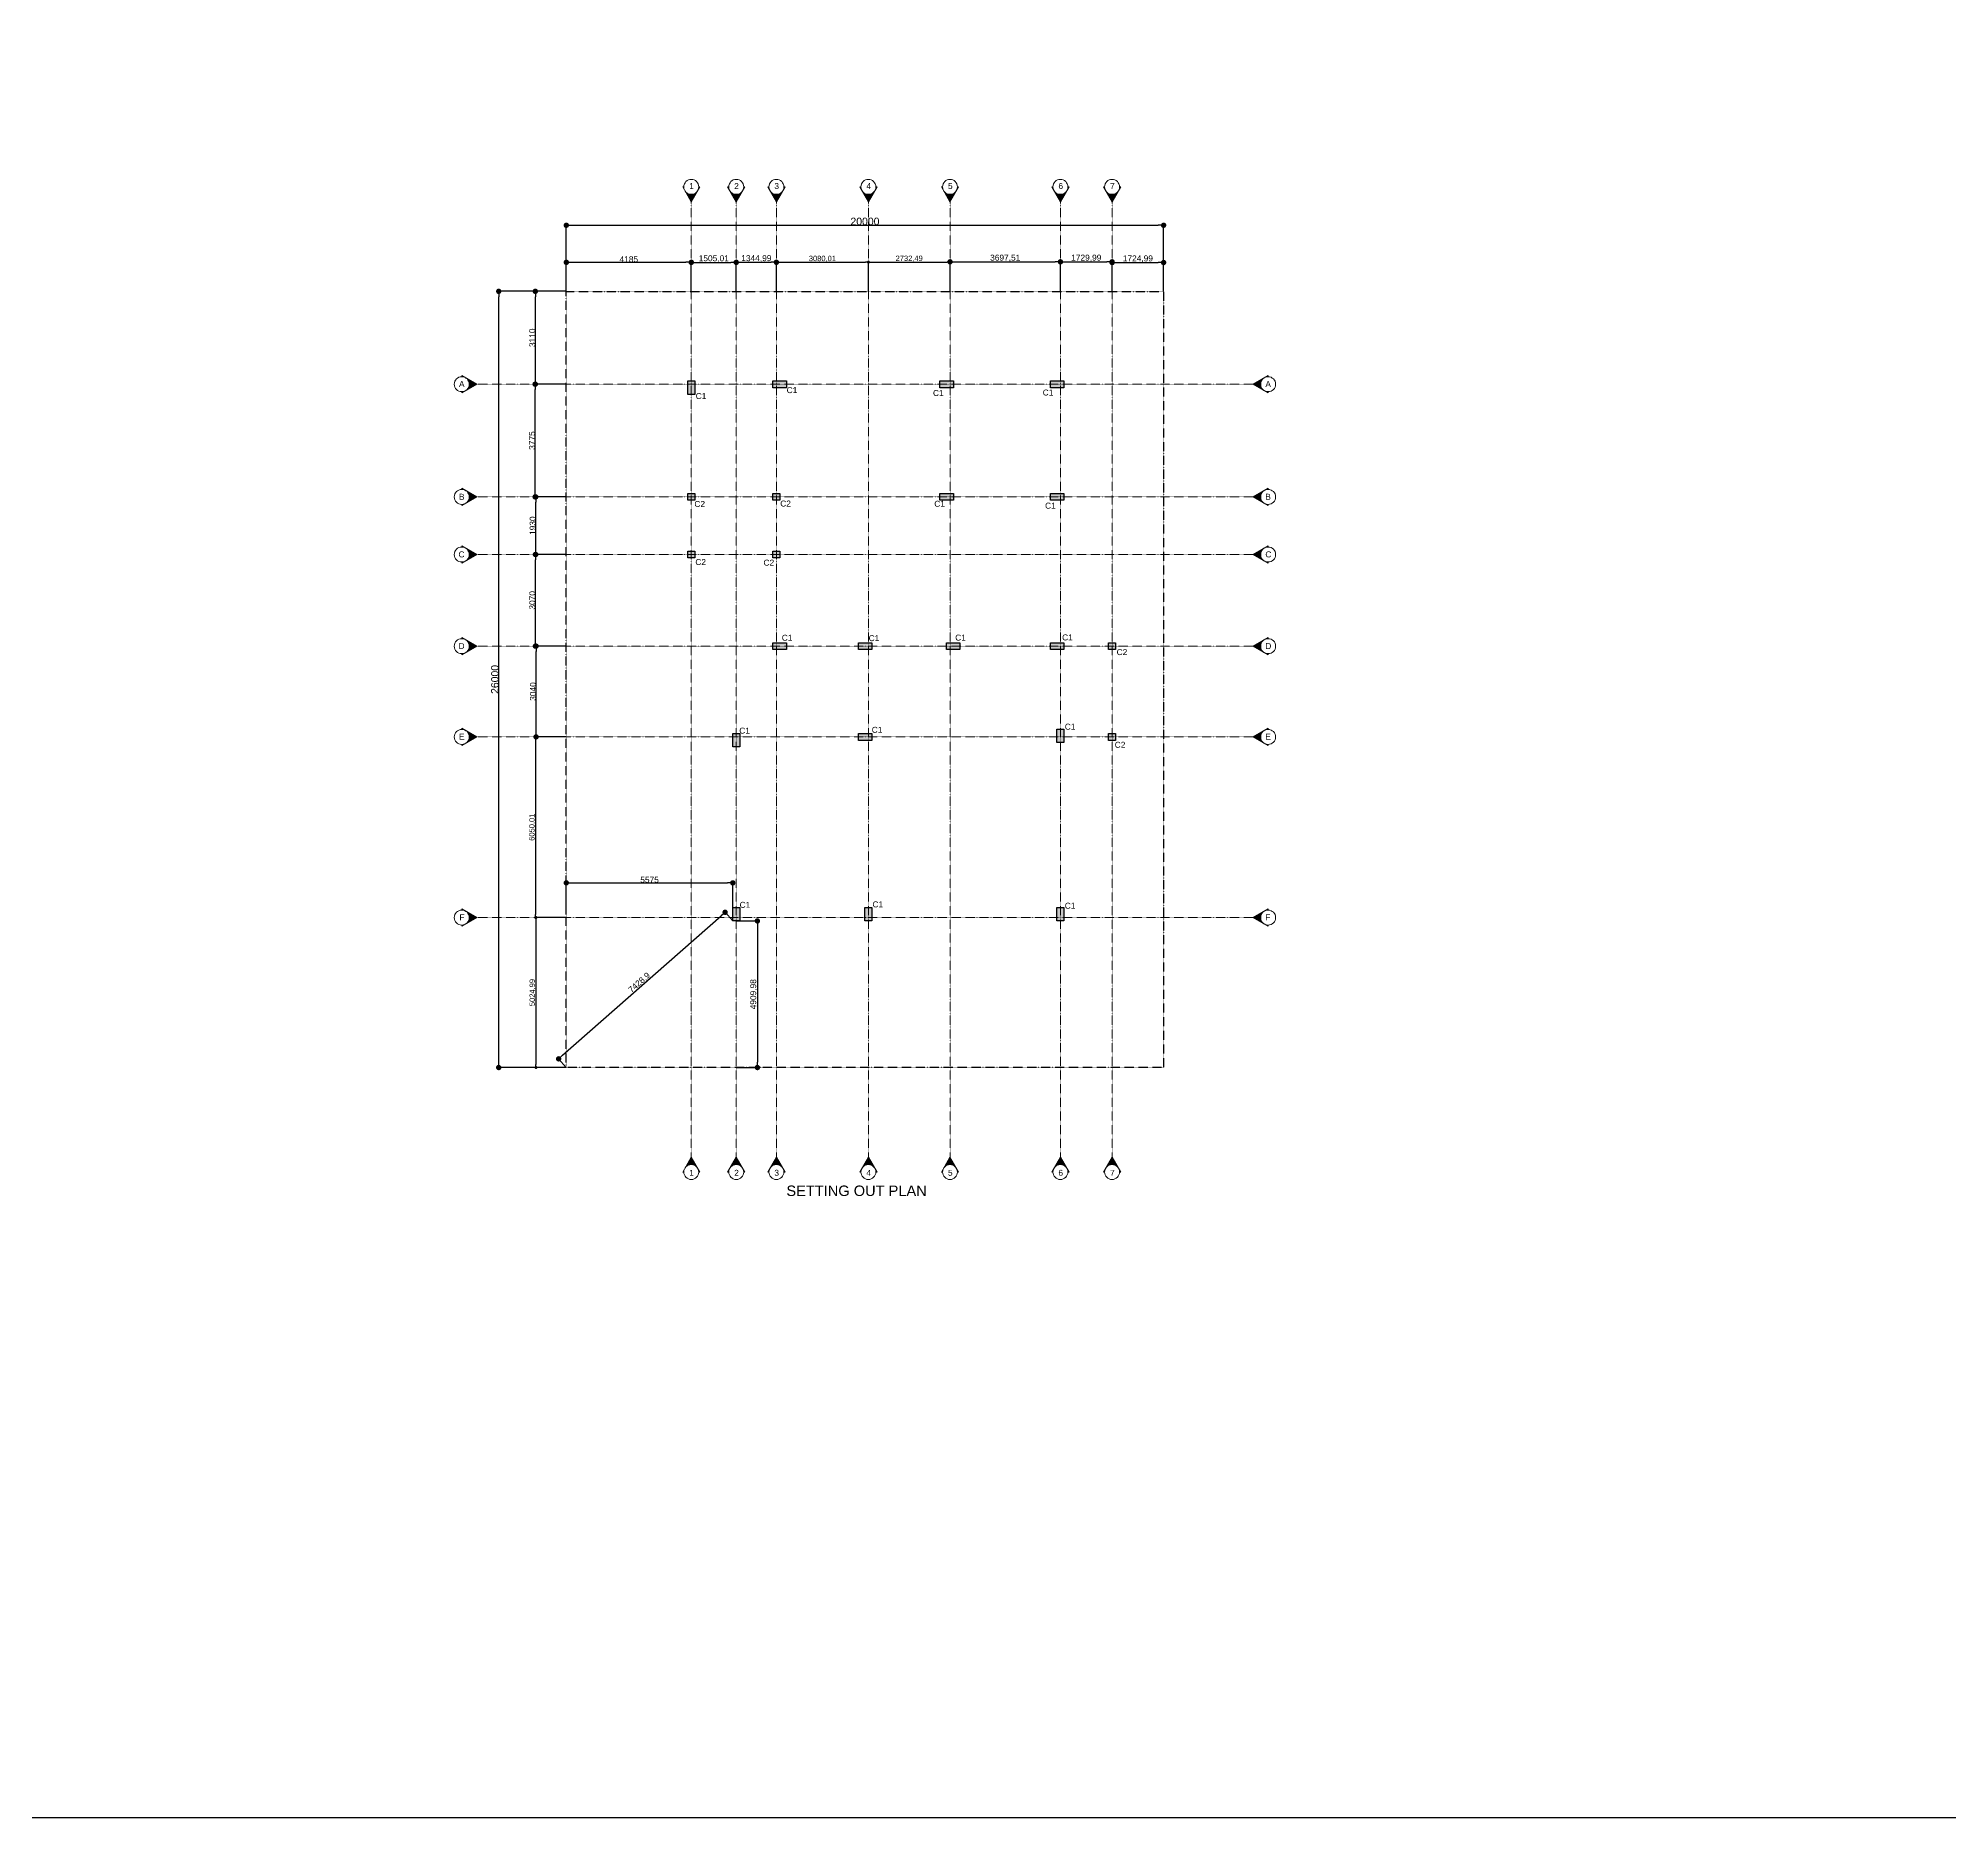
# Model space of a CAD drawing. Header units: millimetres. Extents: x -425671 to 598394, y -194194 to 343585.
# Drawn here: x 22358 to 86362, y -194194 to -134585 of the extents above; entities that cross this region are included whole.
import ezdxf

# ---------------------------------------------------------------- set-up
doc = ezdxf.new("R2010")
doc.units = ezdxf.units.MM
doc.linetypes.add('ACAD_ISO10W100', pattern=[18, 12, -3, 0, -3])
doc.linetypes.add('DOT3', pattern=[0.06, 0, -0.06])
for name, color, linetype, lineweight in [('230mm Wall', 250, 'Continuous', 25), ('C TEXT', 30, 'Continuous', 13), ('Centre line', 30, 'Continuous', 9), ('Column', 250, 'Continuous', 25), ('Dim', 30, 'Continuous', 13), ('S-DIM', 30, 'Continuous', 13), ('TEXT', 30, 'DOT3', 9), ('TXF', 30, 'Continuous', 5)]:
    doc.layers.add(name, color=color, linetype=linetype, lineweight=lineweight)
doc.styles.get("Standard").update_dxf_attribs({"font": 'arial.ttf'})
doc.dimstyles.new('ISO-25', dxfattribs={"dimtxt": 200, "dimasz": 180, "dimexe": 1.25, "dimexo": 0.625, "dimtad": 1, "dimtxsty": 'Standard', "dimblk": 'DOT', "dimcen": 2.5, "dimadec": 0, "dimazin": 0, "dimtfac": 1, "dimtmove": 0, "dimatfit": 3, "dimfxl": 0, "dimarcsym": 0})

# ---------------------------------------------------------------- blocks, each defined once
blk = doc.blocks.new('CC')
at = {"layer": 'C TEXT', "linetype": 'Continuous', "ltscale": 500}
h = blk.add_hatch(color=253, dxfattribs=at)
h.dxf.hatch_style = 1
edge = h.paths.add_edge_path()
edge.add_arc((2471483781, 936793033), 250, 180, 240)
edge.add_line((2471483656, 936792817), (2471483281, 936793033))
edge.add_line((2471483281, 936793033), (2471483656, 936793250))
edge.add_arc((2471483781, 936793033), 250, 120, 180)
h = blk.add_hatch(color=253, dxfattribs=at)
h.dxf.hatch_style = 1
h.paths.add_polyline_path([(2471483781, 936792745), (2471483781, 936792783, -0.131652), (2471483656, 936792817)])
h.paths.add_polyline_path([(2471483781, 936793322), (2471483656, 936793250, -0.131652), (2471483781, 936793283)])
for points in [[(2471483281, 936793033), (2471483781, 936793322)], [(2471483281, 936793033), (2471483781, 936792745)], [(2471483781, 936793283), (2471483781, 936793322)], [(2471483781, 936792745), (2471483781, 936792783)]]:
    blk.add_lwpolyline(points, dxfattribs=at)
blk.add_circle((2471483781, 936793033), 250, dxfattribs=at)
blk = doc.blocks.new('_Dot')
at = {"color": 0, "linetype": 'ByBlock', "lineweight": -2}
blk.add_line((-0.5, 0), (-1, 0), dxfattribs=at)
at = {"color": 0, "linetype": 'ByBlock', "const_width": 0.5}
blk.add_lwpolyline([(-0.25, 0, 1), (0.25, 0, 1)], format="xyb", close=True, dxfattribs=at)
blk = doc.blocks.new('*D37')
at = {"layer": 'Defpoints', "color": 0, "transparency": 16777216}
for p in [(37777, -143063), (40039, -143063), (40039, -169063)]:
    blk.add_point(p, dxfattribs=at)
at = {"layer": 'Dim', "color": 0, "lineweight": -2, "transparency": 16777216}
for p, q in [((40038, -143063), (37776, -143063)), ((37777, -168883), (37777, -143243)), ((40038, -169063), (37776, -169063))]:
    blk.add_line(p, q, dxfattribs=at)
at = {"layer": 'Dim', "color": 0, "lineweight": -2, "transparency": 16777216, "xscale": 180, "yscale": 180, "zscale": 180}
for p, rotation in [((37777, -143063), 90), ((37777, -169063), 270)]:
    blk.add_blockref('_Dot', p, dxfattribs=dict(at, rotation=rotation))
at = {"layer": 'Dim', "color": 0, "transparency": 16777216, "insert": (37649, -156063), "char_height": 250, "attachment_point": 5, "rotation": 90}
blk.add_mtext('26000', dxfattribs=at)
blk = doc.blocks.new('*D38')
at = {"layer": 'Defpoints', "color": 0, "transparency": 16777216}
for p in [(39026, -154948), (40039, -154948), (40039, -157988)]:
    blk.add_point(p, dxfattribs=at)
at = {"layer": 'Dim', "color": 0, "lineweight": -2, "transparency": 16777216}
for p, q in [((40038, -154948), (39025, -154948)), ((39026, -157808), (39026, -155128)), ((40038, -157988), (39025, -157988))]:
    blk.add_line(p, q, dxfattribs=at)
at = {"layer": 'Dim', "color": 0, "lineweight": -2, "transparency": 16777216, "xscale": 180, "yscale": 180, "zscale": 180}
for p, rotation in [((39026, -154948), 90), ((39026, -157988), 270)]:
    blk.add_blockref('_Dot', p, dxfattribs=dict(at, rotation=rotation))
at = {"layer": 'Dim', "color": 0, "transparency": 16777216, "insert": (38923, -156468), "char_height": 200, "attachment_point": 5, "rotation": 90}
blk.add_mtext('3040', dxfattribs=at)
blk = doc.blocks.new('*D39')
at = {"layer": 'Defpoints', "color": 0, "transparency": 16777216}
for p in [(39003, -151878), (40039, -151878), (40039, -154948)]:
    blk.add_point(p, dxfattribs=at)
at = {"layer": 'Dim', "color": 0, "lineweight": -2, "transparency": 16777216}
for p, q in [((40038, -151878), (39001, -151878)), ((39003, -154768), (39003, -152058)), ((40038, -154948), (39001, -154948))]:
    blk.add_line(p, q, dxfattribs=at)
at = {"layer": 'Dim', "color": 0, "lineweight": -2, "transparency": 16777216, "xscale": 180, "yscale": 180, "zscale": 180}
for p, rotation in [((39003, -151878), 90), ((39003, -154948), 270)]:
    blk.add_blockref('_Dot', p, dxfattribs=dict(at, rotation=rotation))
at = {"layer": 'Dim', "color": 0, "transparency": 16777216, "insert": (38900, -153413), "char_height": 200, "attachment_point": 5, "rotation": 90}
blk.add_mtext('3070', dxfattribs=at)
blk = doc.blocks.new('*D40')
at = {"layer": 'Defpoints', "color": 0, "transparency": 16777216}
for p in [(39015, -149948), (40039, -149948), (40039, -151878)]:
    blk.add_point(p, dxfattribs=at)
at = {"layer": 'Dim', "color": 0, "lineweight": -2, "transparency": 16777216}
for p, q in [((40038, -149948), (39013, -149948)), ((39015, -151698), (39015, -150128)), ((40038, -151878), (39013, -151878))]:
    blk.add_line(p, q, dxfattribs=at)
at = {"layer": 'Dim', "color": 0, "lineweight": -2, "transparency": 16777216, "xscale": 180, "yscale": 180, "zscale": 180}
for p, rotation in [((39015, -149948), 90), ((39015, -151878), 270)]:
    blk.add_blockref('_Dot', p, dxfattribs=dict(at, rotation=rotation))
at = {"layer": 'Dim', "color": 0, "transparency": 16777216, "insert": (38912, -150913), "char_height": 200, "attachment_point": 5, "rotation": 90}
blk.add_mtext('1930', dxfattribs=at)
blk = doc.blocks.new('*D41')
at = {"layer": 'Defpoints', "color": 0, "transparency": 16777216}
for p in [(38996, -146173), (40039, -146173), (40039, -149948)]:
    blk.add_point(p, dxfattribs=at)
at = {"layer": 'Dim', "color": 0, "lineweight": -2, "transparency": 16777216}
for p, q in [((40038, -146173), (38995, -146173)), ((38996, -149768), (38996, -146353)), ((40038, -149948), (38995, -149948))]:
    blk.add_line(p, q, dxfattribs=at)
at = {"layer": 'Dim', "color": 0, "lineweight": -2, "transparency": 16777216, "xscale": 180, "yscale": 180, "zscale": 180}
for p, rotation in [((38996, -146173), 90), ((38996, -149948), 270)]:
    blk.add_blockref('_Dot', p, dxfattribs=dict(at, rotation=rotation))
at = {"layer": 'Dim', "color": 0, "transparency": 16777216, "insert": (38893, -148061), "char_height": 200, "attachment_point": 5, "rotation": 90}
blk.add_mtext('3775', dxfattribs=at)
blk = doc.blocks.new('*D42')
at = {"layer": 'Defpoints', "color": 0, "transparency": 16777216}
for p in [(39003, -143063), (40039, -143063), (40039, -146173)]:
    blk.add_point(p, dxfattribs=at)
at = {"layer": 'Dim', "color": 0, "lineweight": -2, "transparency": 16777216}
for p, q in [((40038, -143063), (39002, -143063)), ((39003, -145993), (39003, -143243)), ((40038, -146173), (39002, -146173))]:
    blk.add_line(p, q, dxfattribs=at)
at = {"layer": 'Dim', "color": 0, "lineweight": -2, "transparency": 16777216, "xscale": 180, "yscale": 180, "zscale": 180}
for p, rotation in [((39003, -143063), 90), ((39003, -146173), 270)]:
    blk.add_blockref('_Dot', p, dxfattribs=dict(at, rotation=rotation))
at = {"layer": 'Dim', "color": 0, "transparency": 16777216, "insert": (38900, -144618), "char_height": 200, "attachment_point": 5, "rotation": 90}
blk.add_mtext('3110', dxfattribs=at)
blk = doc.blocks.new('*D43')
at = {"layer": 'Defpoints', "color": 0, "transparency": 16777216}
for p in [(60039, -140851), (40039, -143063), (60039, -143063)]:
    blk.add_point(p, dxfattribs=at)
at = {"layer": 'Dim', "color": 0, "lineweight": -2, "transparency": 16777216}
for p, q in [((40039, -143063), (40039, -140850)), ((40219, -140851), (59859, -140851)), ((60039, -143063), (60039, -140850))]:
    blk.add_line(p, q, dxfattribs=at)
at = {"layer": 'Dim', "color": 0, "lineweight": -2, "transparency": 16777216, "xscale": 180, "yscale": 180, "zscale": 180, "rotation": 180}
blk.add_blockref('_Dot', (40039, -140851), dxfattribs=at)
at = {"layer": 'Dim', "color": 0, "lineweight": -2, "transparency": 16777216, "xscale": 180, "yscale": 180, "zscale": 180}
blk.add_blockref('_Dot', (60039, -140851), dxfattribs=at)
at = {"layer": 'Dim', "color": 0, "transparency": 16777216, "insert": (50039, -140723), "char_height": 250, "attachment_point": 5}
blk.add_mtext('20000', dxfattribs=at)
blk = doc.blocks.new('*D44')
at = {"layer": 'Defpoints', "color": 0, "transparency": 16777216}
for p in [(45357, -163862), (45614, -164153), (40039, -169063)]:
    blk.add_point(p, dxfattribs=at)
at = {"layer": 'Dim', "color": 0, "lineweight": -2, "transparency": 16777216}
for p, q in [((39917, -168653), (45222, -163981)), ((45614, -164153), (45356, -163861)), ((40039, -169063), (39781, -168771))]:
    blk.add_line(p, q, dxfattribs=at)
at = {"layer": 'Dim', "color": 0, "lineweight": -2, "transparency": 16777216, "xscale": 180, "yscale": 180, "zscale": 180}
for p, rotation in [((45357, -163862), 41.37081774711314), ((39782, -168772), 221.3708177471132)]:
    blk.add_blockref('_Dot', p, dxfattribs=dict(at, rotation=rotation))
at = {"layer": 'Dim', "color": 0, "transparency": 16777216, "insert": (42490, -166226), "char_height": 200, "attachment_point": 5, "rotation": 41.37082}
blk.add_mtext('7428,9', dxfattribs=at)
blk = doc.blocks.new('*D45')
at = {"layer": 'Defpoints', "color": 0, "transparency": 16777216}
for p in [(45614, -162877), (40039, -163928), (45614, -164038)]:
    blk.add_point(p, dxfattribs=at)
at = {"layer": 'Dim', "color": 0, "lineweight": -2, "transparency": 16777216}
for p, q in [((40039, -163928), (40039, -162876)), ((40219, -162877), (45434, -162877)), ((45614, -164038), (45614, -162876))]:
    blk.add_line(p, q, dxfattribs=at)
at = {"layer": 'Dim', "color": 0, "lineweight": -2, "transparency": 16777216, "xscale": 180, "yscale": 180, "zscale": 180, "rotation": 180}
blk.add_blockref('_Dot', (40039, -162877), dxfattribs=at)
at = {"layer": 'Dim', "color": 0, "lineweight": -2, "transparency": 16777216, "xscale": 180, "yscale": 180, "zscale": 180}
blk.add_blockref('_Dot', (45614, -162877), dxfattribs=at)
at = {"layer": 'Dim', "color": 0, "transparency": 16777216, "insert": (42827, -162774), "char_height": 200, "attachment_point": 5}
blk.add_mtext('5575', dxfattribs=at)
blk = doc.blocks.new('*D46')
at = {"layer": 'Defpoints', "color": 0, "transparency": 16777216}
for p in [(45729, -164153), (45729, -169063), (46437, -169063)]:
    blk.add_point(p, dxfattribs=at)
at = {"layer": 'Dim', "color": 0, "lineweight": -2, "transparency": 16777216}
for p, q in [((45730, -164153), (46438, -164153)), ((46437, -164333), (46437, -168883)), ((45730, -169063), (46438, -169063))]:
    blk.add_line(p, q, dxfattribs=at)
at = {"layer": 'Dim', "color": 0, "lineweight": -2, "transparency": 16777216, "xscale": 180, "yscale": 180, "zscale": 180}
for p, rotation in [((46437, -164153), 90), ((46437, -169063), 270)]:
    blk.add_blockref('_Dot', p, dxfattribs=dict(at, rotation=rotation))
at = {"layer": 'Dim', "color": 0, "transparency": 16777216, "insert": (46316, -166608), "char_height": 200, "attachment_point": 5, "rotation": 90}
blk.add_mtext('4909,98', dxfattribs=at)
blk = doc.blocks.new('*D100')
at = {"layer": 'Defpoints', "color": 0, "transparency": 16777216}
for p in [(56584, -142074), (52887, -143063), (56584, -143063)]:
    blk.add_point(p, dxfattribs=at)
at = {"layer": 'Dim', "color": 0, "lineweight": -2, "transparency": 16777216}
for p, q in [((52887, -143063), (52887, -142073)), ((53067, -142074), (56404, -142074)), ((56584, -143063), (56584, -142073))]:
    blk.add_line(p, q, dxfattribs=at)
at = {"layer": 'Dim', "color": 0, "lineweight": -2, "transparency": 16777216, "xscale": 180, "yscale": 180, "zscale": 180, "rotation": 180}
blk.add_blockref('_Dot', (52887, -142074), dxfattribs=at)
at = {"layer": 'Dim', "color": 0, "lineweight": -2, "transparency": 16777216, "xscale": 180, "yscale": 180, "zscale": 180}
blk.add_blockref('_Dot', (56584, -142074), dxfattribs=at)
at = {"layer": 'Dim', "color": 0, "transparency": 16777216, "insert": (54735, -141953), "char_height": 200, "attachment_point": 5}
blk.add_mtext('3697,51', dxfattribs=at)
blk = doc.blocks.new('*D101')
at = {"layer": 'Defpoints', "color": 0, "transparency": 16777216}
for p in [(60039, -142099), (58314, -143063), (60039, -143063)]:
    blk.add_point(p, dxfattribs=at)
at = {"layer": 'Dim', "color": 0, "lineweight": -2, "transparency": 16777216}
for p, q in [((58314, -143063), (58314, -142098)), ((58494, -142099), (59859, -142099)), ((60039, -143063), (60039, -142098))]:
    blk.add_line(p, q, dxfattribs=at)
at = {"layer": 'Dim', "color": 0, "lineweight": -2, "transparency": 16777216, "xscale": 180, "yscale": 180, "zscale": 180, "rotation": 180}
blk.add_blockref('_Dot', (58314, -142099), dxfattribs=at)
at = {"layer": 'Dim', "color": 0, "lineweight": -2, "transparency": 16777216, "xscale": 180, "yscale": 180, "zscale": 180}
blk.add_blockref('_Dot', (60039, -142099), dxfattribs=at)
at = {"layer": 'Dim', "color": 0, "transparency": 16777216, "insert": (59177, -141979), "char_height": 200, "attachment_point": 5}
blk.add_mtext('1724,99', dxfattribs=at)
blk = doc.blocks.new('*D104')
at = {"layer": 'Defpoints', "color": 0, "transparency": 16777216}
for p in [(50154, -142087), (47074, -143063), (50154, -143063)]:
    blk.add_point(p, dxfattribs=at)
at = {"layer": 'S-DIM', "color": 0, "lineweight": -2, "transparency": 16777216}
for p, q in [((47074, -143063), (47074, -142086)), ((47174, -142087), (50054, -142087)), ((50154, -143063), (50154, -142086))]:
    blk.add_line(p, q, dxfattribs=at)
at = {"layer": 'S-DIM', "color": 0, "lineweight": -2, "transparency": 16777216, "xscale": 100, "yscale": 100, "zscale": 100, "rotation": 180}
blk.add_blockref('_Dot', (47074, -142087), dxfattribs=at)
at = {"layer": 'S-DIM', "color": 0, "lineweight": -2, "transparency": 16777216, "xscale": 100, "yscale": 100, "zscale": 100}
blk.add_blockref('_Dot', (50154, -142087), dxfattribs=at)
at = {"layer": 'S-DIM', "color": 0, "transparency": 16777216, "insert": (48614, -141978), "char_height": 180, "attachment_point": 5}
blk.add_mtext('3080,01', dxfattribs=at)
blk = doc.blocks.new('*D105')
at = {"layer": 'Defpoints', "color": 0, "transparency": 16777216}
for p in [(52887, -142082), (50154, -143063), (52887, -143063)]:
    blk.add_point(p, dxfattribs=at)
at = {"layer": 'S-DIM', "color": 0, "lineweight": -2, "transparency": 16777216}
for p, q in [((50154, -143063), (50154, -142081)), ((50254, -142082), (52787, -142082)), ((52887, -143063), (52887, -142081))]:
    blk.add_line(p, q, dxfattribs=at)
at = {"layer": 'S-DIM', "color": 0, "lineweight": -2, "transparency": 16777216, "xscale": 100, "yscale": 100, "zscale": 100, "rotation": 180}
blk.add_blockref('_Dot', (50154, -142082), dxfattribs=at)
at = {"layer": 'S-DIM', "color": 0, "lineweight": -2, "transparency": 16777216, "xscale": 100, "yscale": 100, "zscale": 100}
blk.add_blockref('_Dot', (52887, -142082), dxfattribs=at)
at = {"layer": 'S-DIM', "color": 0, "transparency": 16777216, "insert": (51520, -141974), "char_height": 180, "attachment_point": 5}
blk.add_mtext('2732,49', dxfattribs=at)
blk = doc.blocks.new('*D106')
at = {"layer": 'Defpoints', "color": 0, "transparency": 16777216}
for p in [(47074, -142091), (45729, -143063), (47074, -143063)]:
    blk.add_point(p, dxfattribs=at)
at = {"layer": 'S-DIM', "color": 0, "lineweight": -2, "transparency": 16777216}
for p, q in [((45729, -143063), (45729, -142090)), ((45909, -142091), (46894, -142091)), ((47074, -143063), (47074, -142090))]:
    blk.add_line(p, q, dxfattribs=at)
at = {"layer": 'S-DIM', "color": 0, "lineweight": -2, "transparency": 16777216, "xscale": 180, "yscale": 180, "zscale": 180, "rotation": 180}
blk.add_blockref('_Dot', (45729, -142091), dxfattribs=at)
at = {"layer": 'S-DIM', "color": 0, "lineweight": -2, "transparency": 16777216, "xscale": 180, "yscale": 180, "zscale": 180}
blk.add_blockref('_Dot', (47074, -142091), dxfattribs=at)
at = {"layer": 'S-DIM', "color": 0, "transparency": 16777216, "insert": (46402, -141970), "char_height": 200, "attachment_point": 5}
blk.add_mtext('1344,99', dxfattribs=at)
blk = doc.blocks.new('*D107')
at = {"layer": 'Defpoints', "color": 0, "transparency": 16777216}
for p in [(45729, -142095), (44224, -143063), (45729, -143063)]:
    blk.add_point(p, dxfattribs=at)
at = {"layer": 'S-DIM', "color": 0, "lineweight": -2, "transparency": 16777216}
for p, q in [((44224, -143063), (44224, -142093)), ((44404, -142095), (45549, -142095)), ((45729, -143063), (45729, -142093))]:
    blk.add_line(p, q, dxfattribs=at)
at = {"layer": 'S-DIM', "color": 0, "lineweight": -2, "transparency": 16777216, "xscale": 180, "yscale": 180, "zscale": 180, "rotation": 180}
blk.add_blockref('_Dot', (44224, -142095), dxfattribs=at)
at = {"layer": 'S-DIM', "color": 0, "lineweight": -2, "transparency": 16777216, "xscale": 180, "yscale": 180, "zscale": 180}
blk.add_blockref('_Dot', (45729, -142095), dxfattribs=at)
at = {"layer": 'S-DIM', "color": 0, "transparency": 16777216, "insert": (44977, -141974), "char_height": 200, "attachment_point": 5}
blk.add_mtext('1505,01', dxfattribs=at)
blk = doc.blocks.new('*D103')
at = {"layer": 'Defpoints', "color": 0, "transparency": 16777216}
for p in [(44224, -142091), (40039, -143063), (44224, -143063)]:
    blk.add_point(p, dxfattribs=at)
at = {"layer": 'S-DIM', "color": 0, "lineweight": -2, "transparency": 16777216}
for p, q in [((40039, -143063), (40039, -142089)), ((40219, -142091), (44044, -142091)), ((44224, -143063), (44224, -142089))]:
    blk.add_line(p, q, dxfattribs=at)
at = {"layer": 'S-DIM', "color": 0, "lineweight": -2, "transparency": 16777216, "xscale": 180, "yscale": 180, "zscale": 180, "rotation": 180}
blk.add_blockref('_Dot', (40039, -142091), dxfattribs=at)
at = {"layer": 'S-DIM', "color": 0, "lineweight": -2, "transparency": 16777216, "xscale": 180, "yscale": 180, "zscale": 180}
blk.add_blockref('_Dot', (44224, -142091), dxfattribs=at)
at = {"layer": 'S-DIM', "color": 0, "transparency": 16777216, "insert": (42132, -141988), "char_height": 200, "attachment_point": 5}
blk.add_mtext('4185', dxfattribs=at)
blk = doc.blocks.new('*D102')
at = {"layer": 'Defpoints', "color": 0, "transparency": 16777216}
for p in [(58314, -142074), (56584, -143063), (58314, -143063)]:
    blk.add_point(p, dxfattribs=at)
at = {"layer": 'S-DIM', "color": 0, "lineweight": -2, "transparency": 16777216}
for p, q in [((56584, -143063), (56584, -142073)), ((56764, -142074), (58134, -142074)), ((58314, -143063), (58314, -142073))]:
    blk.add_line(p, q, dxfattribs=at)
at = {"layer": 'S-DIM', "color": 0, "lineweight": -2, "transparency": 16777216, "xscale": 180, "yscale": 180, "zscale": 180}
for p, rotation in [((56584, -142074), 180.0001021727205), ((58314, -142074), 0.0001021727205016185)]:
    blk.add_blockref('_Dot', p, dxfattribs=dict(at, rotation=rotation))
at = {"layer": 'S-DIM', "color": 0, "transparency": 16777216, "insert": (57449, -141953), "char_height": 200, "attachment_point": 5, "rotation": 0.0001}
blk.add_mtext('1729,99', dxfattribs=at)
blk = doc.blocks.new('*D108')
at = {"layer": 'Defpoints', "color": 0, "transparency": 16777216}
for p in [(40039, -157988), (39013, -164038), (40039, -164038)]:
    blk.add_point(p, dxfattribs=at)
at = {"layer": 'S-DIM', "color": 0, "lineweight": -2, "transparency": 16777216}
for p, q in [((40038, -157988), (39012, -157988)), ((39013, -158088), (39013, -163938)), ((40038, -164038), (39012, -164038))]:
    blk.add_line(p, q, dxfattribs=at)
at = {"layer": 'S-DIM', "color": 0, "lineweight": -2, "transparency": 16777216, "xscale": 100, "yscale": 100, "zscale": 100}
for p, rotation in [((39013, -157988), 90), ((39013, -164038), 270)]:
    blk.add_blockref('_Dot', p, dxfattribs=dict(at, rotation=rotation))
at = {"layer": 'S-DIM', "color": 0, "transparency": 16777216, "insert": (38904, -161013), "char_height": 180, "attachment_point": 5, "rotation": 90}
blk.add_mtext('6050,01', dxfattribs=at)
blk = doc.blocks.new('*D109')
at = {"layer": 'Defpoints', "color": 0, "transparency": 16777216}
for p in [(40039, -164038), (39024, -169063), (40039, -169063)]:
    blk.add_point(p, dxfattribs=at)
at = {"layer": 'S-DIM', "color": 0, "lineweight": -2, "transparency": 16777216}
for p, q in [((40038, -164038), (39023, -164038)), ((39024, -164138), (39024, -168963)), ((40038, -169063), (39023, -169063))]:
    blk.add_line(p, q, dxfattribs=at)
at = {"layer": 'S-DIM', "color": 0, "lineweight": -2, "transparency": 16777216, "xscale": 100, "yscale": 100, "zscale": 100}
for p, rotation in [((39024, -164038), 90), ((39024, -169063), 270)]:
    blk.add_blockref('_Dot', p, dxfattribs=dict(at, rotation=rotation))
at = {"layer": 'S-DIM', "color": 0, "transparency": 16777216, "insert": (38915, -166551), "char_height": 180, "attachment_point": 5, "rotation": 90}
blk.add_mtext('5024,99', dxfattribs=at)

msp = doc.modelspace()

# ---------------------------------------------------------------- hatches: boundary and pattern name
at = {"layer": 'Column', "transparency": 33554585}
h = msp.add_hatch(color=256, dxfattribs=at)
h.dxf.hatch_style = 1
h.paths.add_polyline_path([(56699.03, -163703.416), (56469.03, -163703.416), (56469.03, -164153.416), (56699.03, -164153.416)])
h.paths.add_polyline_path([(50039.03, -164153.416), (50269.03, -164153.416), (50269.03, -163703.416), (50039.03, -163703.416)])
h.paths.add_polyline_path([(45614.03, -164153.416), (45844.03, -164153.416), (45844.03, -163703.416), (45614.03, -163703.416)])
h.paths.add_polyline_path([(45844.03, -157873.396), (45614.03, -157873.396), (45614.03, -158323.396), (45844.03, -158323.396)])
h.paths.add_polyline_path([(49819.03, -157873.396), (49819.03, -158103.396), (50269.03, -158103.396), (50269.03, -157873.396)])
h.paths.add_polyline_path([(56699.03, -157723.396), (56469.03, -157723.396), (56469.03, -158173.396), (56699.03, -158173.396)])
h.paths.add_polyline_path([(58429.03, -157873.396), (58199.03, -157873.396), (58199.03, -158103.396), (58429.03, -158103.396)])
h.paths.add_polyline_path([(58199.03, -155063.396), (58429.03, -155063.396), (58429.03, -154833.396), (58199.03, -154833.396)])
h.paths.add_polyline_path([(56699.03, -155063.396), (56699.03, -154833.396), (56249.03, -154833.396), (56249.03, -155063.396)])
h.paths.add_polyline_path([(53219.03, -155063.396), (53219.03, -154833.396), (52769.03, -154833.396), (52769.03, -155063.396)])
h.paths.add_polyline_path([(50269.03, -155063.396), (50269.03, -154833.396), (49819.03, -154833.396), (49819.03, -155063.396)])
h.paths.add_polyline_path([(46959.03, -154833.396), (46959.03, -155063.396), (47409.03, -155063.396), (47409.03, -154833.396)])
h.paths.add_polyline_path([(44109.03, -151993.396), (44339.03, -151993.396), (44339.03, -151763.396), (44109.03, -151763.396)])
h.paths.add_polyline_path([(47189.03, -151993.396), (47189.03, -151763.396), (46959.03, -151763.396), (46959.03, -151993.396)])
h.paths.add_polyline_path([(52999.03, -150063.396), (52999.03, -149833.396), (52549.03, -149833.396), (52549.03, -150063.396)])
h.paths.add_polyline_path([(56249.03, -149833.396), (56249.03, -150063.396), (56699.03, -150063.396), (56699.03, -149833.396)])
h.paths.add_polyline_path([(46959.03, -150063.396), (47189.03, -150063.396), (47189.03, -149833.396), (46959.03, -149833.396)])
h.paths.add_polyline_path([(44339.03, -150063.396), (44339.03, -149833.396), (44109.03, -149833.396), (44109.03, -150063.396)])
h.paths.add_polyline_path([(44109.03, -146513.396), (44339.03, -146513.396), (44339.03, -146063.396), (44109.03, -146063.396)])
h.paths.add_polyline_path([(47409.03, -146293.396), (47409.03, -146063.396), (46959.03, -146063.396), (46959.03, -146293.396)])
h.paths.add_polyline_path([(52999.03, -146293.396), (52999.03, -146063.396), (52549.03, -146063.396), (52549.03, -146293.396)])
h.paths.add_polyline_path([(56249.03, -146063.396), (56249.03, -146293.396), (56699.03, -146293.396), (56699.03, -146063.396)])

# ---------------------------------------------------------------- linework, layer by layer
msp.add_lwpolyline([(-425670.832, 343584.722), (598394.218, 343584.722), (598394.218, -194193.569), (-425670.832, -194193.569)], close=True)
at = {"layer": '230mm Wall', "linetype": 'ACAD_ISO10W100', "ltscale": 0.6}
msp.add_lwpolyline([(40039.03, -169063.396), (40039.03, -143063.396), (60039.03, -143063.396), (60039.03, -169063.396)], close=True, dxfattribs=at)
at = {"layer": 'Centre line', "linetype": 'ACAD_ISO10W100', "ltscale": 0.6}
for p, q in [((44224.008, -172063.396), (44224.035, -140063.396)), ((45729.018, -172063.396), (45729.044, -140063.396)), ((47074.011, -172063.396), (47074.038, -140063.396)), ((50154.023, -172063.396), (50154.05, -140063.396)), ((52886.511, -172063.396), (52886.538, -140063.396)), ((56584.023, -172063.396), (56584.05, -140063.396)), ((58314.015, -172063.396), (58314.042, -140063.396)), ((37039.03, -146173.396), (63039.03, -146173.396)), ((37039.03, -149948.396), (63039.03, -149948.396)), ((37039.03, -151878.396), (63039.03, -151878.396)), ((37039.03, -154948.396), (63039.03, -154948.396)), ((37039.03, -157988.396), (63039.03, -157988.396)), ((37039.03, -164038.406), (63039.03, -164038.406))]:
    msp.add_line(p, q, dxfattribs=at)
at = {"layer": 'Column'}
for points in [[(44109.03, -146063.396), (44339.03, -146063.396), (44339.03, -146513.396), (44109.03, -146513.396)], [(46959.03, -146063.396), (47409.03, -146063.396), (47409.03, -146293.396), (46959.03, -146293.396)], [(52549.03, -146063.396), (52999.03, -146063.396), (52999.03, -146293.396), (52549.03, -146293.396)], [(56249.03, -146063.396), (56699.03, -146063.396), (56699.03, -146293.396), (56249.03, -146293.396)], [(44109.03, -149833.396), (44339.03, -149833.396), (44339.03, -150063.396), (44109.03, -150063.396)], [(46959.03, -149833.396), (47189.03, -149833.396), (47189.03, -150063.396), (46959.03, -150063.396)], [(52549.03, -149833.396), (52999.03, -149833.396), (52999.03, -150063.396), (52549.03, -150063.396)], [(56249.03, -149833.396), (56699.03, -149833.396), (56699.03, -150063.396), (56249.03, -150063.396)], [(44109.03, -151763.396), (44339.03, -151763.396), (44339.03, -151993.396), (44109.03, -151993.396)], [(46959.03, -151763.396), (47189.03, -151763.396), (47189.03, -151993.396), (46959.03, -151993.396)], [(46959.03, -154833.396), (47409.03, -154833.396), (47409.03, -155063.396), (46959.03, -155063.396)], [(49819.03, -154833.396), (50269.03, -154833.396), (50269.03, -155063.396), (49819.03, -155063.396)], [(52769.03, -154833.396), (53219.03, -154833.396), (53219.03, -155063.396), (52769.03, -155063.396)], [(56249.03, -154833.396), (56699.03, -154833.396), (56699.03, -155063.396), (56249.03, -155063.396)], [(58199.03, -154833.396), (58429.03, -154833.396), (58429.03, -155063.396), (58199.03, -155063.396)], [(45614.03, -157873.396), (45844.03, -157873.396), (45844.03, -158323.396), (45614.03, -158323.396)], [(49819.03, -157873.396), (50269.03, -157873.396), (50269.03, -158103.396), (49819.03, -158103.396)], [(56469.03, -157723.396), (56699.03, -157723.396), (56699.03, -158173.396), (56469.03, -158173.396)], [(58199.03, -157873.396), (58429.03, -157873.396), (58429.03, -158103.396), (58199.03, -158103.396)], [(45614.03, -163703.416), (45844.03, -163703.416), (45844.03, -164153.416), (45614.03, -164153.416)], [(50039.03, -163703.416), (50269.03, -163703.416), (50269.03, -164153.416), (50039.03, -164153.416)], [(56469.03, -163703.416), (56699.03, -163703.416), (56699.03, -164153.416), (56469.03, -164153.416)]]:
    msp.add_lwpolyline(points, close=True, dxfattribs=at)

# ---------------------------------------------------------------- block references
at = {"layer": 'C TEXT', "linetype": 'Continuous', "xscale": -1, "rotation": 270}
for p in [(-936748809.439, -2471623344.194), (-936747304.429, -2471623344.194), (-936745959.436, -2471623344.194), (-936742879.424, -2471623344.194), (-936740146.936, -2471623344.194), (-936736449.424, -2471623344.194), (-936734719.432, -2471623344.194)]:
    msp.add_blockref('CC', p, dxfattribs=at)
at = {"layer": 'C TEXT', "linetype": 'Continuous', "xscale": -1}
for p in [(2471520319.828, -936939206.87), (2471520319.828, -936942981.87), (2471520319.828, -936944911.87), (2471520319.828, -936947981.87), (2471520319.828, -936951021.87), (2471520319.828, -936957071.88)]:
    msp.add_blockref('CC', p, dxfattribs=at)
at = {"layer": 'C TEXT', "linetype": 'Continuous'}
for p in [(-2471420241.769, -936939206.87), (-2471420241.769, -936942981.87), (-2471420241.769, -936944911.87), (-2471420241.769, -936947981.87), (-2471420241.769, -936951021.87), (-2471420241.769, -936957071.88)]:
    msp.add_blockref('CC', p, dxfattribs=at)
at = {"layer": 'C TEXT', "linetype": 'Continuous', "rotation": 270}
for p in [(-936748809.439, 2471311217.403), (-936747304.429, 2471311217.403), (-936745959.436, 2471311217.403), (-936742879.424, 2471311217.403), (-936740146.936, 2471311217.403), (-936736449.424, 2471311217.403), (-936734719.432, 2471311217.403)]:
    msp.add_blockref('CC', p, dxfattribs=at)

# ---------------------------------------------------------------- texts
at = {"layer": 'C TEXT', "linetype": 'Continuous', "ltscale": 500, "char_height": 200}
for s, insert, attachment_point in [('1', (44155.862, -139637.066), 7), ('2', (45660.872, -139637.066), 7), ('3', (47005.865, -139637.066), 7), ('4', (50085.877, -139637.066), 7), ('5', (52818.365, -139637.066), 7), ('6', (56515.877, -139637.066), 7), ('7', (58245.869, -139637.066), 7), ('A', (36632.273, -146069.991), 3), ('A', (63445.786, -146069.991), 1), ('B', (36632.273, -149844.991), 3), ('B', (63445.786, -149844.991), 1), ('C ', (36632.273, -151774.991), 3), ('C ', (63445.786, -151774.991), 1), ('D', (36632.273, -154844.991), 3), ('D', (63445.786, -154844.991), 1), ('E', (36632.273, -157884.991), 3), ('E', (63445.786, -157884.991), 1), ('F', (36632.273, -163935.001), 3), ('F', (63445.786, -163935.001), 1), ('1', (44155.862, -172489.725), 1), ('2', (45660.872, -172489.725), 1), ('3', (47005.865, -172489.725), 1), ('4', (50085.877, -172489.725), 1), ('5', (52818.365, -172489.725), 1), ('6', (56515.877, -172489.725), 1), ('7', (58245.869, -172489.725), 1)]:
    msp.add_mtext_dynamic_manual_height_columns(s, width=187.8802, gutter_width=12.5, heights=[0], dxfattribs=dict(at, insert=insert, attachment_point=attachment_point))
at = {"layer": 'TEXT', "linetype": 'Continuous', "lineweight": 9, "insert": (47408.422, -173015.946), "char_height": 350, "attachment_point": 1}
msp.add_mtext_dynamic_manual_height_columns('SETTING OUT PLAN', width=15017.05432, gutter_width=12.5, heights=[785.182], dxfattribs=at)
at = {"layer": 'TXF', "linetype": 'Continuous', "ltscale": 500, "char_height": 200, "attachment_point": 1}
for s, insert in [('C1', (44371.795, -146470.389)), ('C1', (47417.497, -146272.612)), ('C1', (52316.205, -146368.521)), ('C1', (55991.156, -146352.419)), ('C2', (44328.484, -150085)), ('C2', (47202.953, -150071.233)), ('C1', (52359.337, -150078.248)), ('C1', (56070.593, -150142.568)), ('C2', (44359.858, -152029.696)), ('C2', (46642.544, -152052.012)), ('C1', (47254.765, -154567.604)), ('C1', (50161.643, -154580.2)), ('C1', (53061.02, -154562.157)), ('C1', (56641.718, -154556.728)), ('C2', (58465.379, -155047.699)), ('C1', (45830.452, -157677.567)), ('C1', (50266.444, -157651.026)), ('C1', (56729.696, -157546.067)), ('C2', (58402.022, -158153.115)), ('C1', (45841.692, -163513.331)), ('C1', (50290.224, -163499.165)), ('C1', (56728.3, -163543.208))]:
    msp.add_mtext_dynamic_manual_height_columns(s, width=1875.81061, gutter_width=12.5, heights=[0], dxfattribs=dict(at, insert=insert))

# ---------------------------------------------------------------- dimensions: what is measured, and where the dimension line sits
at = {"layer": 'Dim'}
dim = msp.add_linear_dim(base=(60039.03, -140850.999), p1=(40039.03, -143063.396), p2=(60039.03, -143063.396), dimstyle='ISO-25', override={"dimtxt": 250}, dxfattribs=at)
dim.commit()
dim.dimension.update_dxf_attribs({"geometry": '*D43', "text_midpoint": (50039.03, -140722.731)})
for base, p1, p2, picture, middle in [((56584.047, -142073.839), (52886.535, -143063.396), (56584.047, -143063.399), '*D100', (54735.291, -141953.023)), ((60039.03, -142099.441), (58314.039, -143063.396), (60039.03, -143063.396), '*D101', (59176.535, -141978.625)), ((45614.03, -162876.81), (40039.03, -163928.416), (45614.03, -164038.406), '*D45', (42826.53, -162774.48))]:
    dim = msp.add_linear_dim(base=base, p1=p1, p2=p2, dimstyle='ISO-25', dxfattribs=at)
    dim.commit()
    dim.dimension.update_dxf_attribs({"geometry": picture, "text_midpoint": middle})
dim = msp.add_linear_dim(base=(37777.362, -143063.396), p1=(40039.03, -169063.396), p2=(40039.03, -143063.396), angle=90, dimstyle='ISO-25', override={"dimtxt": 250}, dxfattribs=at)
dim.commit()
dim.dimension.update_dxf_attribs({"geometry": '*D37', "text_midpoint": (37649.093, -156063.396)})
for base, p1, p2, picture, middle in [((39002.753, -143063.396), (40039.03, -146173.396), (40039.03, -143063.396), '*D42', (38899.945, -144618.396)), ((38996.116, -146173.396), (40039.03, -149948.396), (40039.03, -146173.396), '*D41', (38893.308, -148060.896)), ((39014.533, -149948.396), (40039.03, -151878.396), (40039.03, -149948.396), '*D40', (38911.725, -150913.396)), ((39002.506, -151878.396), (40039.03, -154948.396), (40039.03, -151878.396), '*D39', (38899.698, -153413.396)), ((39025.882, -154948.396), (40039.03, -157988.396), (40039.03, -154948.396), '*D38', (38923.074, -156468.396))]:
    dim = msp.add_linear_dim(base=base, p1=p1, p2=p2, angle=90, dimstyle='ISO-25', dxfattribs=at)
    dim.commit()
    dim.dimension.update_dxf_attribs({"geometry": picture, "text_midpoint": middle})
for p1, p2, distance, picture, middle in [((40039.03, -169063.396), (45614.03, -164153.416), 388.807, '*D44', (42489.704, -166225.96)), ((45729.03, -164153.416), (45729.03, -169063.396), 707.648, '*D46', (46315.861, -166608.406))]:
    dim = msp.add_aligned_dim(p1=p1, p2=p2, distance=distance, dimstyle='ISO-25', dxfattribs=at)
    dim.commit()
    dim.dimension.update_dxf_attribs({"geometry": picture, "text_midpoint": middle})
at = {"layer": 'S-DIM'}
for p1, p2, distance, picture, middle in [((40039.03, -143063.396), (44224.032, -143063.399), 972.855, '*D103', (42131.531, -141987.805)), ((44224.032, -143063.396), (45729.042, -143063.397), 968.762, '*D107', (44976.537, -141973.819)), ((45729.042, -143063.396), (47074.035, -143063.397), 972.51, '*D106', (46401.539, -141970.07)), ((56584.047, -143063.399), (58314.039, -143063.396), 989.56, '*D102', (57449.041, -141953.021))]:
    dim = msp.add_aligned_dim(p1=p1, p2=p2, distance=distance, dimstyle='ISO-25', dxfattribs=at)
    dim.commit()
    dim.dimension.update_dxf_attribs({"geometry": picture, "text_midpoint": middle})
for base, p1, p2, picture, middle in [((50154.047, -142087.136), (47074.035, -143063.396), (50154.047, -143063.398), '*D104', (48614.041, -141978.339)), ((52886.535, -142082.342), (50154.047, -143063.398), (52886.535, -143063.401), '*D105', (51520.291, -141973.545))]:
    dim = msp.add_linear_dim(base=base, p1=p1, p2=p2, dimstyle='ISO-25', override={"dimtxt": 180, "dimasz": 100}, dxfattribs=at)
    dim.commit()
    dim.dimension.update_dxf_attribs({"geometry": picture, "text_midpoint": middle})
for base, p1, p2, picture, middle in [((39013.286, -164038.406), (40039.03, -157988.396), (40039.03, -164038.406), '*D108', (38904.489, -161013.401)), ((39023.983, -169063.396), (40039.03, -164038.406), (40039.03, -169063.396), '*D109', (38915.186, -166550.901))]:
    dim = msp.add_linear_dim(base=base, p1=p1, p2=p2, angle=90, dimstyle='ISO-25', override={"dimtxt": 180, "dimasz": 100}, dxfattribs=at)
    dim.commit()
    dim.dimension.update_dxf_attribs({"geometry": picture, "text_midpoint": middle})

doc.saveas('drawing.dxf')
